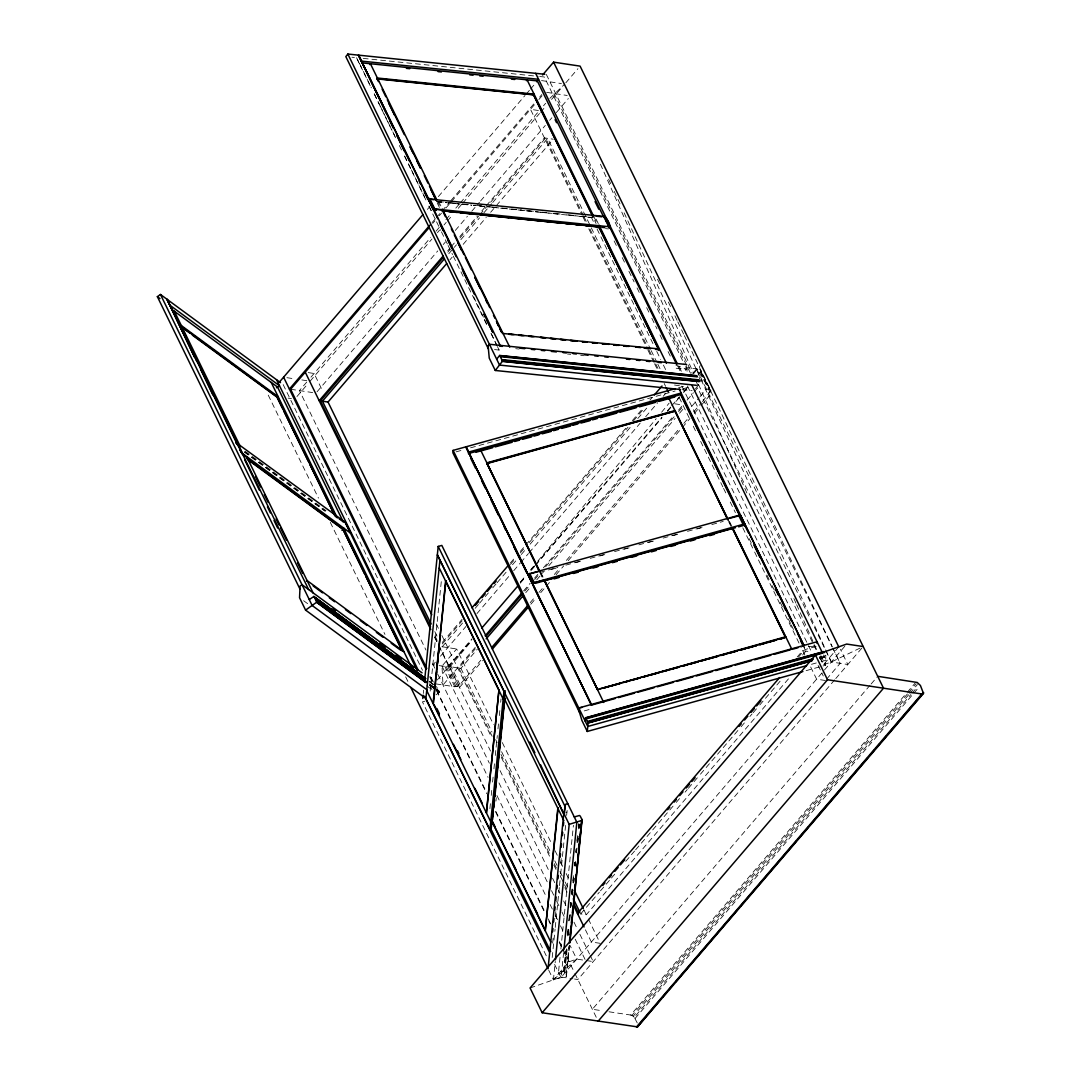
<?xml version="1.0" encoding="UTF-8"?>
<svg xmlns="http://www.w3.org/2000/svg" width="1081" height="1081" viewBox="0 0 1081 1081"><rect width="100%" height="100%" fill="white"/><g stroke="black" fill="none" stroke-linecap="round" stroke-linejoin="round"><path stroke-width="0.75" stroke-dasharray="5 3.75" d="M698.096 374.972L700.907 371.391L699.542 369.405L687.746 367.621L683.543 372.526M702.474 401.605L710.852 390.7L700.502 369.77M423.279 693.502L423.63 690.164M430.17 691.11L441.534 579.132M489.896 808.683L490.558 802.034M491.233 795.386L491.909 788.738M492.585 782.09L493.26 775.442M493.936 768.78L494.612 762.132M495.287 755.484L495.963 748.836M496.125 747.174L497.314 735.539M497.976 728.891L498.652 722.243M499.327 715.581L500.003 708.933M500.679 702.285L501.016 698.961M495.963 801.062L496.301 797.737M552.648 943.091L553.161 938.105M555.337 916.553L555.85 911.58M560.728 863.489L561.228 858.517M552.215 957.482L555.094 929.065M555.256 927.403L559.336 887.285M559.499 885.609L560.512 875.583M560.688 873.907L565.606 825.425M566.62 815.398L567.133 810.385M569.471 945.672L566.43 976.089L553.418 979.818L555.283 961.428M560.026 957.347L558.499 972.4L563.944 970.995L566.43 976.089M560.877 948.996L573.416 825.289M563.62 952.618L561.08 977.697L554.121 963.428M563.741 970.941L565.782 950.875M567.471 934.16L568.147 927.471M568.822 920.796L569.511 914.107M570.187 907.418L570.687 902.405M571.538 894.041L572.052 889.028M572.889 880.677L573.403 875.664M574.416 865.624L574.768 862.287M575.781 852.26L576.119 848.909M576.97 840.559L577.47 835.545M578.321 827.181L578.659 823.844M563.944 970.995L565.985 950.942M567.511 935.889L568.349 927.539M569.025 920.85L569.714 914.161M570.39 907.472L570.89 902.459M571.741 894.109L572.254 889.082M572.93 882.407L573.606 875.718M574.619 865.692L574.97 862.341M575.984 852.314L576.322 848.963M576.997 842.288L577.673 835.599M578.349 828.911L578.862 823.898M564.214 971.251L566.593 947.848M567.944 934.47L568.62 927.782M569.471 919.431L569.984 914.418M570.822 906.054L571.16 902.716M572.011 894.352L572.525 889.339M573.2 882.65L573.876 875.961M574.903 865.935L575.241 862.597M576.254 852.558L576.592 849.22M577.268 842.531L577.943 835.843M578.794 827.492L579.132 824.141M564.512 971.657L566.89 948.253M568.241 934.876L568.917 928.187M569.768 919.836L570.282 914.823M571.119 906.459L571.457 903.121M572.308 894.757L572.822 889.744M573.498 883.055L574.173 876.367M575.187 866.34L575.7 861.327M576.551 852.963L577.065 847.95M577.74 841.261L578.416 834.586M579.092 827.897L579.43 824.546M564.795 972.157L567.16 948.753M568.525 935.376L568.863 932.038M572.592 895.257L572.93 891.92M573.943 881.88L574.281 878.542M578.011 841.761L578.349 838.424M579.375 828.397L579.713 825.046M566.079 974.792L568.957 946.375M566.322 976.238L569.349 945.226M806.115 670.652L825.56 665.247L825.803 655.248L819.317 657.045M435.994 694.84L439.454 692.272L436.467 686.53M359.419 63.657L356.514 57.698L351.933 57.239M439.413 207.444L436.589 201.661L443.507 202.039M695.475 388.714L700.961 381.782L698.718 376.485M449.642 667.22L471.167 641.33M520.65 581.781L526.042 575.308M530.339 570.133L533.568 566.241M537.865 561.066L656.221 418.671M661.613 412.199L669.139 403.132M693.88 373.364L700.339 365.594M427.373 209.417L429.562 206.863M438.346 196.607L525.042 95.439M526.15 94.169L529.433 90.318M530.541 89.034L534.919 83.913M432.076 222.605L435.373 218.754M436.467 217.484L440.859 212.349M441.953 211.079L449.642 202.106M450.736 200.823L535.244 102.222M539.635 97.101L541.824 94.533M432.711 223.429L434.9 220.862M439.291 215.727L441.494 213.173M445.885 208.038L450.291 202.917M451.385 201.634L534.69 104.411M538.892 99.506L542.054 95.831M306.761 382.039L299.437 390.592L425.982 650.059M310.95 377.147L430.562 237.577M436.048 231.172L439.345 227.321M445.94 219.632L451.439 213.214M455.831 208.093L459.128 204.241M460.222 202.958L539.338 110.654L530.487 109.316L582.132 215.187M543.54 105.749L545.635 103.29M549.837 98.385L564.741 84.075M296.951 396.551L307.936 383.741M310.125 381.174L431.954 239.023M437.44 232.631L439.629 230.064M444.021 224.943L446.21 222.375M447.318 221.105L452.804 214.7M458.29 208.295L461.587 204.458M462.682 203.174L539.5 113.532M540.595 112.248L546.081 105.843M551.567 99.438L562.552 86.629M565.836 82.791L577.916 68.698M317.03 391.795L437.751 250.927M443.237 244.522L445.44 241.968M455.317 230.442L467.384 216.349M471.775 211.227L479.451 202.269M480.559 200.985L545.31 125.423M549.689 120.302L551.891 117.748M556.283 112.613L568.349 98.533M447.737 250.697L449.926 248.144M451.034 246.86L455.425 241.725M459.817 236.604L477.397 216.092M481.788 210.957L485.085 207.106M486.193 205.822L544.419 137.882L553.256 139.206M447.818 252.157L450.007 249.603M459.898 238.063L478.572 216.268M479.68 214.984L486.274 207.295M490.666 202.161L545.594 138.057L583.308 215.362M448.777 253.751L453.169 248.63M454.277 247.346L456.466 244.779M460.857 239.658L479.545 217.862M483.937 212.727L491.625 203.755M492.72 202.471L547.662 138.368L590.55 226.294M449.98 259.724L452.182 257.156M463.168 244.347L486.234 217.416M490.639 212.295L552.161 140.489M442.264 642.452L462.033 619.372M510.381 562.958L515.867 556.539M520.272 551.418L524.663 546.283M525.758 545L626.845 427.049M632.331 420.644L643.317 407.821M649.911 400.132L652.113 397.565M442.332 643.911L462.114 620.832M510.462 564.417L515.948 557.999M520.353 552.877L524.744 547.743M529.136 542.621L628.02 427.225M633.52 420.82L644.506 407.996M442.21 646.776L463.073 622.426M475.167 608.319L478.464 604.468M479.559 603.184L488.355 592.929M492.747 587.807L496.044 583.956M497.138 582.673L508.124 569.849M512.516 564.728L520.218 555.756M521.312 554.472L525.704 549.337M530.095 544.216L631.182 426.252M637.776 418.563L647.668 407.024M435.332 662.18L433.143 664.734L437.562 665.396M440.467 656.181L466.006 626.385M476.951 613.603L509.813 575.254M513.732 570.7L520.312 562.998M520.772 562.471L528.447 553.526M529.109 552.742L640.182 423.144M645.654 416.753L657.707 402.686M663.18 396.295L665.369 393.741M475.248 647.343L443.007 684.962L441.98 666.072L456.641 648.951L493.476 724.473M693.434 372.634L696.596 368.959L710.852 390.7M439.035 665.626L446.223 666.491L449.007 665.342L472.019 638.776M520.312 582.429L525.798 576.024M531.284 569.633L534.568 565.782M535.676 564.498L661.883 417.225M667.369 410.834L670.652 406.983M671.76 405.699L679.436 396.741M683.827 391.619L688.219 386.498M437.305 679.963L471.897 639.601M520.245 583.186L525.744 576.781M531.23 570.363L534.527 566.512M535.622 565.241L661.977 417.793M667.477 411.388L670.774 407.537M679.314 397.565L674.071 403.686L682.908 405.024L690.3 420.185M683.516 392.66L688.773 386.525M523.596 590.929L530.19 583.24M534.582 578.105L537.879 574.254M543.365 567.849L674.112 415.28M678.517 410.145L682.908 405.024M687.111 400.119L693.407 392.768M694.461 391.538L697.623 387.863L831.33 662.004L847.828 664.491L840.437 649.33M492.125 736.242L458.844 668.031L475.329 648.803M524.771 591.104L530.271 584.699M534.663 579.565L540.149 573.16M545.648 566.741L674.193 416.739M678.598 411.604L684.084 405.199M458.844 668.031L460.911 668.342L477.397 649.113M525.731 592.699L531.23 586.294M536.716 579.875L543.311 572.187M548.81 565.768L675.166 418.333M679.557 413.199L683.949 408.078M691.745 406.348L699.11 397.767M700.15 396.551L706.461 389.187L709.406 389.633L699.542 369.405M431.197 677.557L434.17 683.638L454.79 686.746L457.52 686.3L459.938 684.624L480.788 660.288M530.176 602.658L534.568 597.536M538.96 592.415L544.446 586.01M554.323 574.484L559.809 568.079M566.39 560.404L679.422 428.495M683.814 423.374L689.3 416.969M693.691 411.847L701.38 402.889M459.506 687.448L482.558 660.559M530.839 604.211L536.338 597.807M540.716 592.685L545.108 587.564M546.216 586.28L550.594 581.159M556.08 574.754L563.769 565.795M568.16 560.674L681.192 428.765M682.3 427.481L689.975 418.523M694.367 413.388L699.853 406.997M700.947 405.713L711.92 392.903M797.197 657.018L802.683 650.6L811.52 651.938M798.373 657.194L803.859 650.789M580.686 913.931L599.374 892.136M600.468 890.852L610.36 879.312M611.454 878.029L615.846 872.894M625.737 861.354L634.533 851.098M635.628 849.815L675.179 803.669M676.274 802.386L680.679 797.251M685.07 792.13L687.259 789.562M688.367 788.279L699.353 775.455M700.447 774.172L739.999 728.026M741.107 726.743L745.498 721.608M749.89 716.487L752.092 713.919M753.187 712.636L758.686 706.231M759.781 704.947L781.752 679.3M802.629 654.937L805.926 651.1L803.71 646.546M788.454 678.868L586.294 914.769L580.402 913.877M548.716 970.184L553.418 979.818L568.782 961.887L576.714 959.104L593.212 961.59L590.267 955.536M838.761 646.843L823.398 664.774L819.695 657.207M530.095 987.993L561.35 977.048L846.693 644.06M826.506 679.273L840.167 663.329L832.924 648.087M834.667 679.854L577.849 979.535L574.552 979.035M835.762 678.571L863.192 646.546M870.029 685.259L592.361 1009.276L602.36 1010.789M871.124 683.989L877.704 676.301M609.022 1011.789L630.669 1015.045L906.148 693.597M907.243 692.313L914.918 683.354M630.669 1015.045L631.912 1015.451L907.378 694.002M908.486 692.718L916.161 683.746M631.912 1015.451L633.182 1016.235L908.648 694.786M909.756 693.502L917.431 684.543M637.25 1022.937L634.29 1017.302L910.864 694.57M911.959 693.286L917.445 686.881M635.074 1018.464L912.742 694.461M913.837 693.178L919.323 686.773M553.418 979.818L576.714 959.104L570.065 945.483M819.966 657.072L823.398 664.774L831.33 662.004L861.679 647.289M678.584 387.741L683.395 386.403M456.087 451.858L462.506 450.074M470.586 447.831L675.098 391.011M683.165 388.768L691.178 386.539M539.96 572.322L557.796 567.376M565.904 565.12L582.119 560.607M590.226 558.364L606.441 553.85M614.548 551.607L630.764 547.094M638.871 544.851L655.086 540.338M663.194 538.081L679.409 533.582M687.516 531.325L703.731 526.825M711.838 524.569L723.189 521.42M551.283 569.457L557.769 567.66M575.605 562.701L582.091 560.904M599.928 555.945L606.414 554.148M624.25 549.189L630.736 547.391M648.573 542.432L655.059 540.635M672.895 535.676L679.381 533.865M697.218 528.92L703.704 527.109M424.86 701.204L422.441 701.88L547.121 957.536M584.267 710.906L592.28 708.677M816.141 646.492L804.913 649.6L804.075 646.803M819.56 657.572L826.046 655.775M819.763 658.059L826.249 656.262M819.898 658.437L826.384 656.626M819.938 658.64L826.425 656.829M811.48 664.302L819.587 662.058M821.209 661.599L826.073 660.248L823.492 654.978M565.904 812.358L566.957 812.074M808.629 646.546L816.223 646.127M363.202 58.388L538.203 76.373M539.73 76.521L544.311 76.994L683.206 361.77M450.182 202.715L456.844 203.404M463.506 204.093L468.505 204.606M476.843 205.458L481.842 205.971M488.517 206.66L495.179 207.349M501.841 208.025L510.178 208.89M511.84 209.052L521.839 210.079M528.514 210.768L535.176 211.457M541.851 212.133L548.513 212.822M555.175 213.511L560.174 214.024M568.511 214.876L573.511 215.389M581.848 216.254L588.51 216.93M436.683 201.552L446.683 202.579M448.358 202.742L460.02 203.944M461.682 204.12L471.681 205.147M485.018 206.512L473.356 205.322L484.937 206.633M525.028 210.619L486.693 206.687L593.266 217.754L596.09 223.537M526.69 210.795L538.352 211.998M540.027 212.16L551.688 213.362M553.35 213.538L560.026 214.214M566.687 214.903L578.362 216.105M580.024 216.281L593.361 217.646M436.589 201.661L471.6 205.255M605.482 228.618L608.4 228.915M515.718 348.677L519.056 349.028M567.39 353.987L570.727 354.338M580.727 355.365L584.064 355.703M494.53 349.582L499.111 350.055L491.139 333.34M676.206 368.256L686.908 369.351L683.949 363.284M682.084 389.673L692.097 390.7M541.527 80.575L561.431 83.575M546.675 92.371L567.241 95.479M674.517 385.012L680.408 385.903M308.207 372.594L314.098 373.486L322.976 391.687M286.924 377.688L295.208 378.931M301.842 379.931L306.815 380.674M290.586 389.255L312.639 392.579M288.127 398.119L291.451 398.619M825.452 680.503L816.614 679.165L809.277 664.139M441.913 646.735L456.641 648.951M457.668 667.855L448.831 666.518L438.967 646.289M600.225 943.335L591.375 941.997L584.78 928.471M561.35 977.048L572.903 978.778M675.936 365.135L686.908 369.351M245.252 451.317L325.962 510.597M244.59 451.777L325.3 511.056M244.211 452.047L325.057 511.218M429.725 681.584L432.886 683.827M429.143 681.287L434.548 685.246M429.454 681.841L434.846 685.8M429.562 683.814L434.954 687.786M436.292 688.773L438.994 690.745M429.806 684.408L435.197 688.367M436.548 689.354L439.251 691.34M429.968 684.949L435.359 688.908M436.71 689.894L439.413 691.881M430.008 685.34L435.4 689.3M436.751 690.3L439.454 692.272M429.941 685.543L435.332 689.516M436.683 690.502L439.372 692.475M426.576 685.719L431.968 689.678M303.585 600.698L308.977 604.657M633.182 1016.235L634.29 1017.302M700.907 371.391L710.771 391.619M700.285 372.405L710.163 392.633M696.596 368.959L832.046 646.668M832.762 648.154L840.167 663.329M546.337 74.44L686.408 361.622M687.881 364.648L692.232 373.58M695.867 381.012L698.042 385.471M554.04 93.479L690.57 373.404M820.884 655.64L825.56 665.247M679.152 366.797L681.381 371.351M677.801 366.256L680.746 372.31M687.408 385.958L813.047 643.56M813.79 645.073L816.75 651.14M614.13 240.955L617.819 248.535M622.264 257.629L625.953 265.21M628.912 271.263L634.088 281.871M637.047 287.938L639.263 292.478M646.654 307.639L648.87 312.179M651.816 318.246L656.991 328.854M659.951 334.907L663.653 342.488M668.085 351.582L670.301 356.122M681.881 386.12L812.128 653.181M818.128 665.464L823.263 675.99M596.09 219.078L598.32 223.645M593.942 216.903L596.766 222.686M749.147 538.608L752.849 546.189M766.902 574.984L769.118 579.538M772.077 585.591L774.293 590.145M780.198 602.279L783.901 609.846M788.333 618.954L790.549 623.494M791.292 625.007L793.508 629.561M591.131 216.862L594.091 222.943M597.063 229.01L654.046 345.839M656.775 351.447L660.707 359.5M663.423 365.081L665.882 370.121M679.206 397.43L682.165 403.51M693.259 426.252L696.961 433.819M700.65 441.399L716.176 473.235M716.919 474.762L722.838 486.882M723.567 488.396L727.27 495.976M730.229 502.043L735.404 512.651M742.796 527.812L753.889 550.553M754.633 552.067L801.21 647.573M802.683 650.6L804.886 655.113M591.28 227.807L650.438 349.082M651.167 350.595L657.086 362.73M657.829 364.243L660.788 370.31M584.051 216.889L586.267 221.429M589.956 229.01L648.37 348.771M649.113 350.285L655.032 362.419M655.762 363.932L658.721 369.999M582.862 216.7L585.091 221.254M588.78 228.834L647.195 348.595M647.938 350.109L653.843 362.243M654.586 363.757L656.802 368.297M664.193 383.458L665.612 386.349M729.648 521.785L731.878 526.339M728.108 519.569L731.026 525.555M728.756 521.853L730.945 526.339M438.643 201.404L441.467 207.187M437.265 200.809L440.089 206.593M359.514 63.536L371.351 87.818M374.31 93.885L379.485 104.506M380.228 106.033L392.065 130.301M392.808 131.828L395.768 137.895M404.659 156.096L410.577 168.244M411.32 169.758L424.63 197.066M429.076 206.174L431.292 210.727M356.514 57.698L371.242 87.899M374.202 93.966L395.632 137.909M399.335 145.489L401.551 150.029M404.497 156.096L422.982 193.972M423.725 195.485L425.941 200.039M428.887 206.093L440.724 230.348M441.453 231.861L447.372 243.982M448.115 245.495L452.547 254.589M453.277 256.102L483.585 318.233M484.329 319.746L488.017 327.327M490.977 333.38L496.895 345.515M497.625 347.028L499.111 350.055M540.824 572.538L543.027 577.038M540.014 571.822L542.932 577.808M539.932 572.619L542.851 578.605M502.314 742.593L551.675 843.788M555.08 850.774L557.566 855.868M560.512 861.908L562.715 866.435M566.174 873.529L569.133 879.596M583.943 909.945L587.753 917.769M588.375 919.053L599.482 941.821M460.911 668.342L491.963 732.013M495.666 739.593L497.138 742.62M501.584 751.714L551.121 853.287M554.81 860.868L557.026 865.408M559.985 871.475L562.201 876.029M565.16 882.096L567.376 886.636M500.989 754.443L550.526 856.003M554.229 863.584L556.445 868.138M560.877 877.232L563.836 883.299M564.579 884.812L567.539 890.879M436.211 623.845L439.17 629.926M441.886 635.493L491.679 737.593M501.287 757.295L550.094 857.341M553.783 864.922L556.012 869.475M564.877 887.663L567.836 893.73M434.805 631.615L437.764 637.682M450.074 664.396L459.938 684.624M434.967 635.858L439.399 644.952M449.007 665.342L458.871 685.57M434.873 636.925L437.994 643.357M438.683 644.735L490.531 751.065M500.057 770.577L548.891 870.718M552.553 878.218L554.81 882.839M558.472 890.339L559.972 893.433M563.647 900.959L565.89 905.554M573.997 922.174L576.97 928.268M579.902 934.308L589.523 954.023M434.521 637.195L437.481 643.263M447.656 666.072L457.52 686.3M446.223 666.491L456.087 686.719M444.926 666.518L454.79 686.746M441.98 666.072L489.342 763.186M498.963 782.901L547.81 883.055M551.513 890.636L553.729 895.19M556.688 901.257L561.134 910.364M561.877 911.878L564.836 917.958M575.2 939.2L585.551 960.441M432.643 663.72L435.251 669.071M437.819 674.341L488.072 777.361M496.936 795.535L545.689 895.5M550.121 904.581L552.337 909.121M555.296 915.188L557.512 919.728M560.458 925.782L563.417 931.849M430.022 676.436L432.981 682.503M436.67 690.083L486.193 791.616M495.801 811.318L544.594 911.337M548.283 918.918L550.499 923.458M559.377 941.646L562.323 947.699M563.066 949.226L574.16 971.954M574.889 973.468L598.158 1021.18M429.833 677.003L432.792 683.057M436.494 690.637L486.747 793.684M495.611 811.872L544.392 911.878M548.824 920.971L550.31 923.998M559.174 942.186L563.606 951.28M564.35 952.793L568.782 961.887M283.168 384.593L422.495 670.261M429.792 685.219L432.684 691.164M268.237 395.119L318.476 498.125M330.3 522.353L384.971 634.452M405.659 676.868L408.604 682.922M657.518 279.195L659.694 283.762M668.382 302.058L670.558 306.626M674.909 315.774L677.084 320.354M677.814 321.868L683.611 334.07M684.341 335.596L832.194 646.56M473.748 296.856L483.896 318.138M484.612 319.652L486.788 324.219M608.589 179.108L610.711 183.716M614.238 191.378L621.305 206.714M624.142 212.835L831.33 662.004M600.414 164.163L693.732 373.648M698.529 384.431L747.93 495.341M793.9 598.55L795.954 603.157M796.643 604.698L813.79 643.209M814.479 644.749L817.222 650.911M686.624 366.243L687.178 372.391"/><path stroke-width="1.5" d="M422.779 698.529L423.117 695.178M424.468 681.814L438.197 546.418L441.832 545.419L576.849 822.236L563.958 949.28M675.341 388.647L453.128 450.385L452.885 452.75L579.443 712.244M433.035 703.474L445.926 580.646M436.346 675.166L436.683 671.855M437.521 663.558L437.859 660.248M438.521 653.613L438.859 650.289M445.088 588.942L445.426 585.618M486.342 812.763L498.949 690.016L445.642 580.727L433.481 703.353M486.504 812.723L498.949 690.016M505.205 690.705L491.125 829.424L489.923 829.749L503.989 691.043L437.359 554.796L564.255 814.993L565.106 806.615L438.197 546.418M550.756 942.01L491.936 821.425L504.543 698.677M492.558 819.641L493.395 811.358M493.733 808.034L494.571 799.751M494.909 796.427L500.962 736.742M501.3 733.418L504.827 698.596M740.35 516.164L740.336 515.056L738.647 515.353L527.839 574.187L591.523 705.096L615.157 698.529M544.392 580.808L544.473 580.011L532.19 583.429M558.134 807.885L545.243 930.714L557.85 807.953M548.04 968.806L563.809 813.344L565.552 804.332L567.809 803.696M552.621 931.808L552.959 928.498M553.621 921.863L553.958 918.553M554.81 910.256L555.148 906.945M555.81 900.311L556.147 896.987M556.985 888.704L557.323 885.38M557.999 878.745L558.337 875.434M560.188 857.192L560.526 853.882M561.201 847.247L561.525 843.923M562.377 835.64L562.715 832.316M563.377 825.695L563.714 822.371M816.912 643.236L817.06 641.763L578.767 707.974L578.605 709.447L581.916 720.473L587.267 731.459L802.872 671.558M555.445 959.766L569.187 824.357L563.809 813.344M585.199 721.176L585.551 717.757L823.898 651.546L824.519 652.613M587.267 731.459L588.118 723.04L585.605 717.757M569.471 941.362L569.809 938.024M570.146 934.687L570.998 926.322M571.336 922.985L571.849 917.958M572.349 912.945L573.038 906.256M573.538 901.243L574.052 896.23M574.565 891.217L575.241 884.528M575.578 881.191L576.254 874.502M576.768 869.489L577.443 862.8M577.781 859.463L578.457 852.774M578.794 849.423L579.47 842.748M579.984 837.721L580.659 831.046M580.997 827.695L581.848 819.344L580.281 816.196L579.511 815.479L574.268 816.939M569.714 942.808L581.848 819.344M569.822 942.659L582.064 819.857M603.725 702.474L544.473 580.011M668.693 398.686L668.761 397.903L728.108 519.569M727.283 518.839L674.949 410.577L486.855 462.83L538.46 569.592M680.922 395.389L681.165 393.025L468.532 452.101M732.405 529.339L732.513 528.258L544.419 580.511L597.577 689.502L785.725 636.75L785.644 637.533L732.486 528.541M686.354 364.486L489.396 344.258L488.139 345.852L489.247 358.108L495.274 370.472L502.503 361.176L499.706 355.446L496.652 359.135M863.192 646.546L846.693 644.06L815.439 655.018L530.095 987.993L542.162 1012.748L637.493 1026.896L923.485 693.421L920.417 685.489L917.256 682.476L877.704 676.301M422.063 672.855L302.018 584.686L300.072 586.037L299.545 597.725L305.585 610.103L316.76 602.158L313.963 596.428L309.274 599.563M236.807 442.764L241.739 452.885L350.69 533.257L345.163 522.218L236.28 442.737M544.81 74.278L347.852 54.05L345.825 56.604L488.409 348.96M369.743 64.59L370.418 63.738L436.535 199.296M609.076 228.064C611.427 225.226 606.738 217.43 603.739 216.376L427.711 198.904L433.562 199.512M526.42 80.683L527.082 79.832L593.699 216.403M536.608 81.737L538.554 79.291L361.446 61.104M533.379 94.966L534.055 94.115L377.377 78.021L376.701 78.872L533.474 94.858L592.618 216.132M502.341 333.407L659.437 348.96L658.761 349.812L599.617 228.537M606.644 221.808L605.009 216.7M598.198 227.875L599.117 226.713L659.018 349.501L655.681 349.163M279.209 382.309L422.982 214.538M542.608 74.954L553.58 62.144L580.105 66.13L883.515 688.205L598.158 1021.18M429.887 225.159L289.411 389.079L290.586 389.255L426.765 668.463M290.586 389.255L429.414 227.267M443.332 255.832L319.179 400.713L328.029 402.037L431.765 614.751M443.413 257.292L320.368 400.889L430.535 626.764M444.386 258.886L322.422 401.2L431.116 624.048M328.029 402.037L446.683 263.575M471.924 607.833L508.178 565.525M654.316 394.997L662.004 386.025M475.302 605.441L478.599 601.59M481.896 597.752L485.193 593.901M487.382 591.334L491.774 586.213M493.976 583.645L496.179 581.078M481.788 628.061L518.042 585.753M485.139 635.804L521.393 593.496M486.315 635.979L522.569 593.672M486.18 638.857L523.542 595.266M491.76 647.478L527.974 605.225M492.436 649.032L528.65 606.765M779.617 677.53L577.443 913.431L578.632 913.621L573.457 903M602.793 885.407L604.995 882.839M609.387 877.718L611.589 875.151M614.886 871.3L618.183 867.462M620.372 864.895L624.777 859.76M667.626 809.764L669.815 807.196M674.22 802.075L676.409 799.508M679.706 795.657L683.003 791.819M686.3 787.968L689.597 784.117M691.799 781.563L695.097 777.712M739.039 726.432L741.242 723.865M744.539 720.014L747.836 716.176M751.119 712.325L754.416 708.474M756.619 705.92L761.01 700.785M542.162 1012.748L827.519 679.76L921.823 693.975L923.485 693.421M636.479 1026.95L921.823 693.975M660.248 999.911L637.493 1026.896M662.45 997.344L665.734 993.507M669.031 989.669L672.328 985.818M675.611 981.98L725 924.35M727.202 921.782L731.594 916.661M733.783 914.107L737.08 910.256M740.363 906.418L743.66 902.581M746.957 898.73L796.346 841.099M798.535 838.545L802.926 833.424M805.129 830.857L808.412 827.019M811.709 823.182L815.006 819.33M818.29 815.493L867.678 757.862M869.881 755.295L874.259 750.173M876.461 747.62L879.758 743.769M883.042 739.931L886.339 736.093M889.636 732.242L923.647 692.543M540.095 571.038L527.812 574.457L532.217 583.159L743.039 524.339L744.836 524.096L744.647 525.934L680.935 395.281M299.937 589.01L157.353 296.653L160.474 294.478L280.519 382.647M173.325 312.004L174.365 311.274L240.225 446.331M276.479 387.768L279.452 385.687L169.974 305.274M341.961 530.325L343.38 529.339L402.524 650.613M306.423 580.997L307.085 580.538L403.929 651.667M430.657 204.525L432.873 208.741L609.941 226.807M468.384 453.574L681.016 394.497L748.39 532.649M475.978 452.236L492.639 447.71M495.179 446.899L512.124 442.291M514.637 441.494L519.502 440.143M522.745 439.237L531.595 436.886M534.095 436.089L538.96 434.738M542.203 433.832L551.08 431.468M553.553 430.67L558.418 429.319M561.661 428.427L570.552 426.063M573.011 425.265L577.876 423.914M581.119 423.022L590.023 420.644M592.469 419.86L597.347 418.509M600.59 417.617L616.805 413.104M620.048 412.199L636.263 407.699M639.506 406.794L655.721 402.294M658.964 401.389L674.814 396.984M486.774 463.627L674.882 411.253M439.94 560.093L425.873 698.799L489.923 829.749M729.716 518.353L740.431 515.38L744.728 525.136M535.176 583.362L735.553 527.69M738.607 526.839L743.201 525.569M554.04 578.889L558.904 577.538M573.498 573.484L578.362 572.133M592.956 568.079L597.82 566.728M612.414 562.674L617.278 561.323M631.872 557.269L636.736 555.918M651.33 551.864L656.194 550.513M670.788 546.459L675.652 545.108M690.246 541.054L695.11 539.689M709.704 535.635L714.568 534.284M505.597 698.38L503.178 699.056L439.291 568.066M599.198 689.056L784.049 637.695M620.264 683.381L604.049 687.894L608.9 686.638M639.722 677.976L623.507 682.476L628.358 681.233M659.18 672.571L642.965 677.071L647.816 675.828M678.638 667.166L662.423 671.666L667.274 670.423M698.096 661.761L681.881 666.261L686.732 665.018M717.554 656.356L701.339 660.856L706.19 659.613M737.012 650.951L720.797 655.451L725.648 654.208M756.47 645.546L740.255 650.046L745.106 648.803M612.143 685.746L620.251 683.489M631.601 680.341L639.709 678.084M651.059 674.922L659.167 672.679M670.517 669.517L678.625 667.274M689.975 664.112L698.083 661.869M709.433 658.707L717.541 656.451M728.891 653.302L736.999 651.046M748.349 647.897L756.457 645.641M764.564 643.398L759.7 644.749L775.928 640.128L767.807 642.492M618.4 697.623L634.615 693.124M637.858 692.218L654.073 687.719M657.316 686.813L673.531 682.314M676.774 681.408L692.989 676.909M696.232 676.003L712.447 671.49M715.69 670.598L731.905 666.085M735.148 665.193L751.363 660.68M754.606 659.788L770.834 655.275M774.077 654.383L790.292 649.87M793.44 648.992L798.035 647.722M585.753 717.96L824.046 651.748M585.97 718.325L824.263 652.127M586.213 718.811L822.898 653.059M587.51 721.459L812.831 658.856M587.753 721.986L813.074 659.383M587.956 722.473L811.655 660.315M588.091 722.838L811.79 660.68M588.118 723.04L811.831 660.883M806.615 665.653L587.78 726.459L453.128 450.385M569.187 824.357L582.186 820.303M578.767 707.974L581.929 707.447M361.649 62.833L537.284 80.886L603.901 217.443M406.415 68.36L409.74 68.698M438.075 71.616L441.413 71.954M469.749 74.859L473.073 75.211M479.748 75.886L483.085 76.238M511.408 79.143L514.745 79.494M596.077 216.2L601.901 216.808M432.643 209.025L442.872 210.079M599.117 226.713L442.453 210.619L445.413 216.673M442.291 210.809L598.969 226.902L658.856 349.704L655.518 349.352M433.427 210.025L436.359 210.322M442.197 210.93L445.534 211.268M448.872 211.606L457.209 212.471M460.533 212.808L477.207 214.524M480.532 214.862L508.867 217.781M512.205 218.119L530.541 219.997M533.879 220.348L540.541 221.024M543.878 221.375L562.201 223.254M565.539 223.591L572.214 224.28M575.538 224.618L582.213 225.307M585.537 225.645L598.874 227.024M601.793 227.321L604.711 227.618M509.002 334.083L514.002 334.61M519.002 335.124L524.001 335.637M529.001 336.15L534.014 336.664M540.676 337.34L545.675 337.853M550.675 338.367L555.675 338.88M560.674 339.393L565.674 339.907M570.673 340.42L577.349 341.11M582.348 341.623L587.348 342.137M592.347 342.65L597.347 343.163M602.347 343.677L609.008 344.366M614.008 344.88L619.008 345.393M624.007 345.906L629.007 346.42M635.682 347.109L640.682 347.623M644.006 347.96L650.681 348.65M508.854 334.286L512.178 334.637M518.853 335.313L522.177 335.664M528.852 336.34L532.19 336.691M540.514 337.542L543.851 337.88M550.513 338.569L553.85 338.907M560.512 339.596L563.85 339.934M570.525 340.623L575.524 341.137M582.186 341.826L585.524 342.164M592.185 342.853L595.523 343.19M602.185 343.88L605.522 344.217M613.859 345.082L617.183 345.42M623.859 346.109L627.183 346.447M645.519 348.325L648.857 348.677M499.503 346.096L502.422 346.393M519.731 348.177L524.731 348.69M531.393 349.366L534.73 349.717M541.405 350.393L544.729 350.744M551.405 351.42L556.404 351.933M563.066 352.622L566.403 352.974M573.065 353.649L576.403 354M584.74 354.852L588.064 355.19M594.739 355.879L598.063 356.217M604.738 356.906L608.062 357.243M626.399 359.135L629.737 359.473M636.398 360.162L639.736 360.5M646.397 361.189L649.735 361.527M658.072 362.378L661.41 362.73M499.571 355.446L696.529 375.661M499.935 355.676L696.759 375.891M500.219 356.095L697.042 376.323M500.517 356.649L697.34 376.864M501.976 359.622L698.785 379.836M502.233 360.216L699.056 380.431M502.422 360.757L699.231 380.971M502.503 361.176L699.326 381.39M502.476 361.392L699.285 381.607M696.367 385.309L499.544 365.081L347.852 54.05M495.274 370.472L680.422 389.498M157.353 296.653L159.988 298.599M171.838 309.423L277.52 387.039L343.38 522.096M180.662 326.016L277.52 397.159L335.921 516.907M189.837 333.11L180.432 326.192L181.324 325.557L278.168 396.7L277.128 397.416L282.317 408.037M192.391 335.178L277.276 397.322L334.948 515.569M235.928 442.98L238.469 444.832M339.11 518.758L342.893 521.542M242.13 454.02L247.184 457.736M246.536 458.195L343.38 529.339M247.495 459.452L343.136 529.501L402.281 650.776M313.152 585.929L322.557 592.847M329.286 597.793L334.664 601.739M345.434 609.643L350.812 613.589M360.23 620.508L366.945 625.453M376.364 632.371L383.093 637.304M391.16 643.236L400.578 650.154M332.88 608.644L335.569 610.616M379.958 643.222L385.336 647.168M396.092 655.072L401.47 659.032M413.415 667.801L410.888 665.95L343.528 527.825M313.774 596.415L425.873 678.625M314.544 597.104L425.103 678.314M314.855 597.658L425.414 678.868M316.301 600.631L425.509 680.854M316.557 601.225L427.117 682.422M316.706 601.752L425.928 681.976M316.76 602.158L425.968 682.368M316.679 602.36L425.887 682.584M426.779 689.678L312.166 605.509L160.474 294.478M305.585 610.103L425.576 698.245M345.163 522.218L417.198 670.571L418.104 669.95L276.56 379.742M553.58 62.144L838.761 646.843M692.164 385.687L822.06 652.032M535.649 73.346L677.192 363.554M604.752 216.578L609.981 226.929M604.82 217.105L676.611 364.283M604.306 216.457L609.238 226.578M603.739 216.376L608.671 226.497M555.121 119.667L556.593 122.707M595.077 201.606L598.779 209.201M815.439 655.018L827.519 679.76M679.233 389.065L804.156 646.019L740.336 515.056M599.036 225.118L666.409 363.243M754.254 544.662L769.645 576.214M775.496 588.226L791.616 621.278M797.481 633.29L803.345 645.303M753.984 545.202L759.889 557.296M775.388 589.077L778.347 595.131M784.252 607.238L785.725 610.265M800.481 640.533L803.44 646.573M592.78 215.93L533.622 94.655L376.958 78.562L378.431 81.588M738.647 515.353L743.039 524.339M666.315 387.795L668.423 392.133M732.58 527.785L791.914 649.424M732.513 528.258L785.657 637.425M728.053 520.069L674.895 411.077L486.801 463.33L539.216 570.809M442.386 209.065L509.732 347.15M451.317 228.807L452.804 231.834M454.277 234.874L463.898 254.576M465.37 257.602L471.289 269.737M474.978 277.317L489.774 307.639M493.463 315.22L494.949 318.246M496.422 321.273L501.598 331.894M457.817 242.644L461.519 250.224M474.829 277.52L480.005 288.127M485.91 300.248L487.396 303.288M497.003 322.989L498.49 326.03M499.963 329.056L501.449 332.083M382.134 89.169L385.822 96.749M387.309 99.776L404.308 134.652M410.226 146.773L420.577 168.001M424.279 175.581L427.968 183.162M429.454 186.189L436.102 199.836M388.62 103.019L394.538 115.14M410.064 146.975L413.023 153.043M416.726 160.623L420.414 168.204M430.765 189.418L435.94 200.039M429.684 198.499L434.616 208.606M429.089 198.458L434.022 208.579M428.549 198.472L433.481 208.579M500.084 345.352L358.541 55.145L386.079 112.91M428.144 198.526L433.076 208.647M427.941 198.62L432.873 208.741M440.291 224.699L443.251 230.766M448.075 240.658L451.75 248.184M463.236 271.736L470.113 285.843M483.964 314.233L485.437 317.26M487.004 320.489L492.841 332.435L484.085 314.274M480.667 450.155L540.014 571.822M544.405 580.7L597.55 689.8M529.69 573.416L534.068 582.389M528.987 573.633L533.365 582.605M528.393 573.849L532.771 582.835M527.839 574.187L532.217 583.159M470.586 458.074L475.708 468.6M481.572 480.599L485.234 488.126M491.085 500.125L498.422 515.164M504.273 527.15L505.746 530.176M513.799 546.675L518.934 557.215M504.381 698.718L563.89 820.709M574.322 890.217L583.348 908.729M573.295 898.77L579.957 912.405M573.754 905.851L584.051 926.971M305.247 372.148L430.833 629.615M283.6 377.188L426.144 669.423M495.341 827.384L492.382 821.303L490.733 821.763L426.846 690.773M509.408 856.22L516.069 869.881M530.136 898.716L537.541 913.891M492.098 821.384L545.405 930.673M436.859 708.501L439.427 713.771M457.425 750.66L458.898 753.673M345.501 522.501L350.757 533.122M434.224 704.88L439.399 715.5M453.466 744.336L460.871 759.511M474.937 788.36L482.342 803.534M491.125 829.424L550.634 951.415M424.576 696.15L549.445 952.185M271.209 382.417L337.326 517.975M343.001 529.595L364.446 573.565M365.919 576.592L402.146 650.87M283.79 411.064L308.193 461.087M309.666 464.127L334.799 515.664M410.821 687.475L547.499 967.698M246.698 456.736L313.355 593.388M255.4 476.397L260.575 487.004M264.277 494.585L267.98 502.165M276.101 518.839L279.06 524.907M280.547 527.933L286.451 540.068M297.545 562.796L302.721 573.416M182.149 329.056L185.851 336.637M196.931 359.365L204.323 374.526M210.241 386.66L211.727 389.687M219.862 406.361L222.808 412.429M224.294 415.455L230.212 427.59M237.563 443.183L242.509 453.304M308.626 589.537L167.082 299.329L194.539 357.325M236.482 442.697L237.888 445.588M437.832 218.808L358.541 55.145L393.606 128.099M439.291 221.835L456.182 256.683M462.06 268.818L474.532 294.572M527.609 574.079L465.965 446.818L591.523 705.096L465.965 446.818L526.569 572.457M533.474 586.199L550.351 621.048M236.671 443.237L167.082 299.329L196.891 361.595M239.59 449.291L241.063 452.317M244.725 459.898L259.372 490.193M267.426 506.854L270.358 512.907M274.02 520.488L277.682 528.055M397.268 135.693L409.685 161.528M419.185 181.284L420.644 184.324M424.293 191.932L427.954 199.526M200.526 369.189L212.889 394.997M389.7 120.518L393.322 128.112M396.943 135.72L404.186 150.921M529.852 742.093L534.879 752.727M540.608 764.875L564.255 814.993M784.036 637.885L779.171 639.236L784.022 637.993"/></g></svg>
